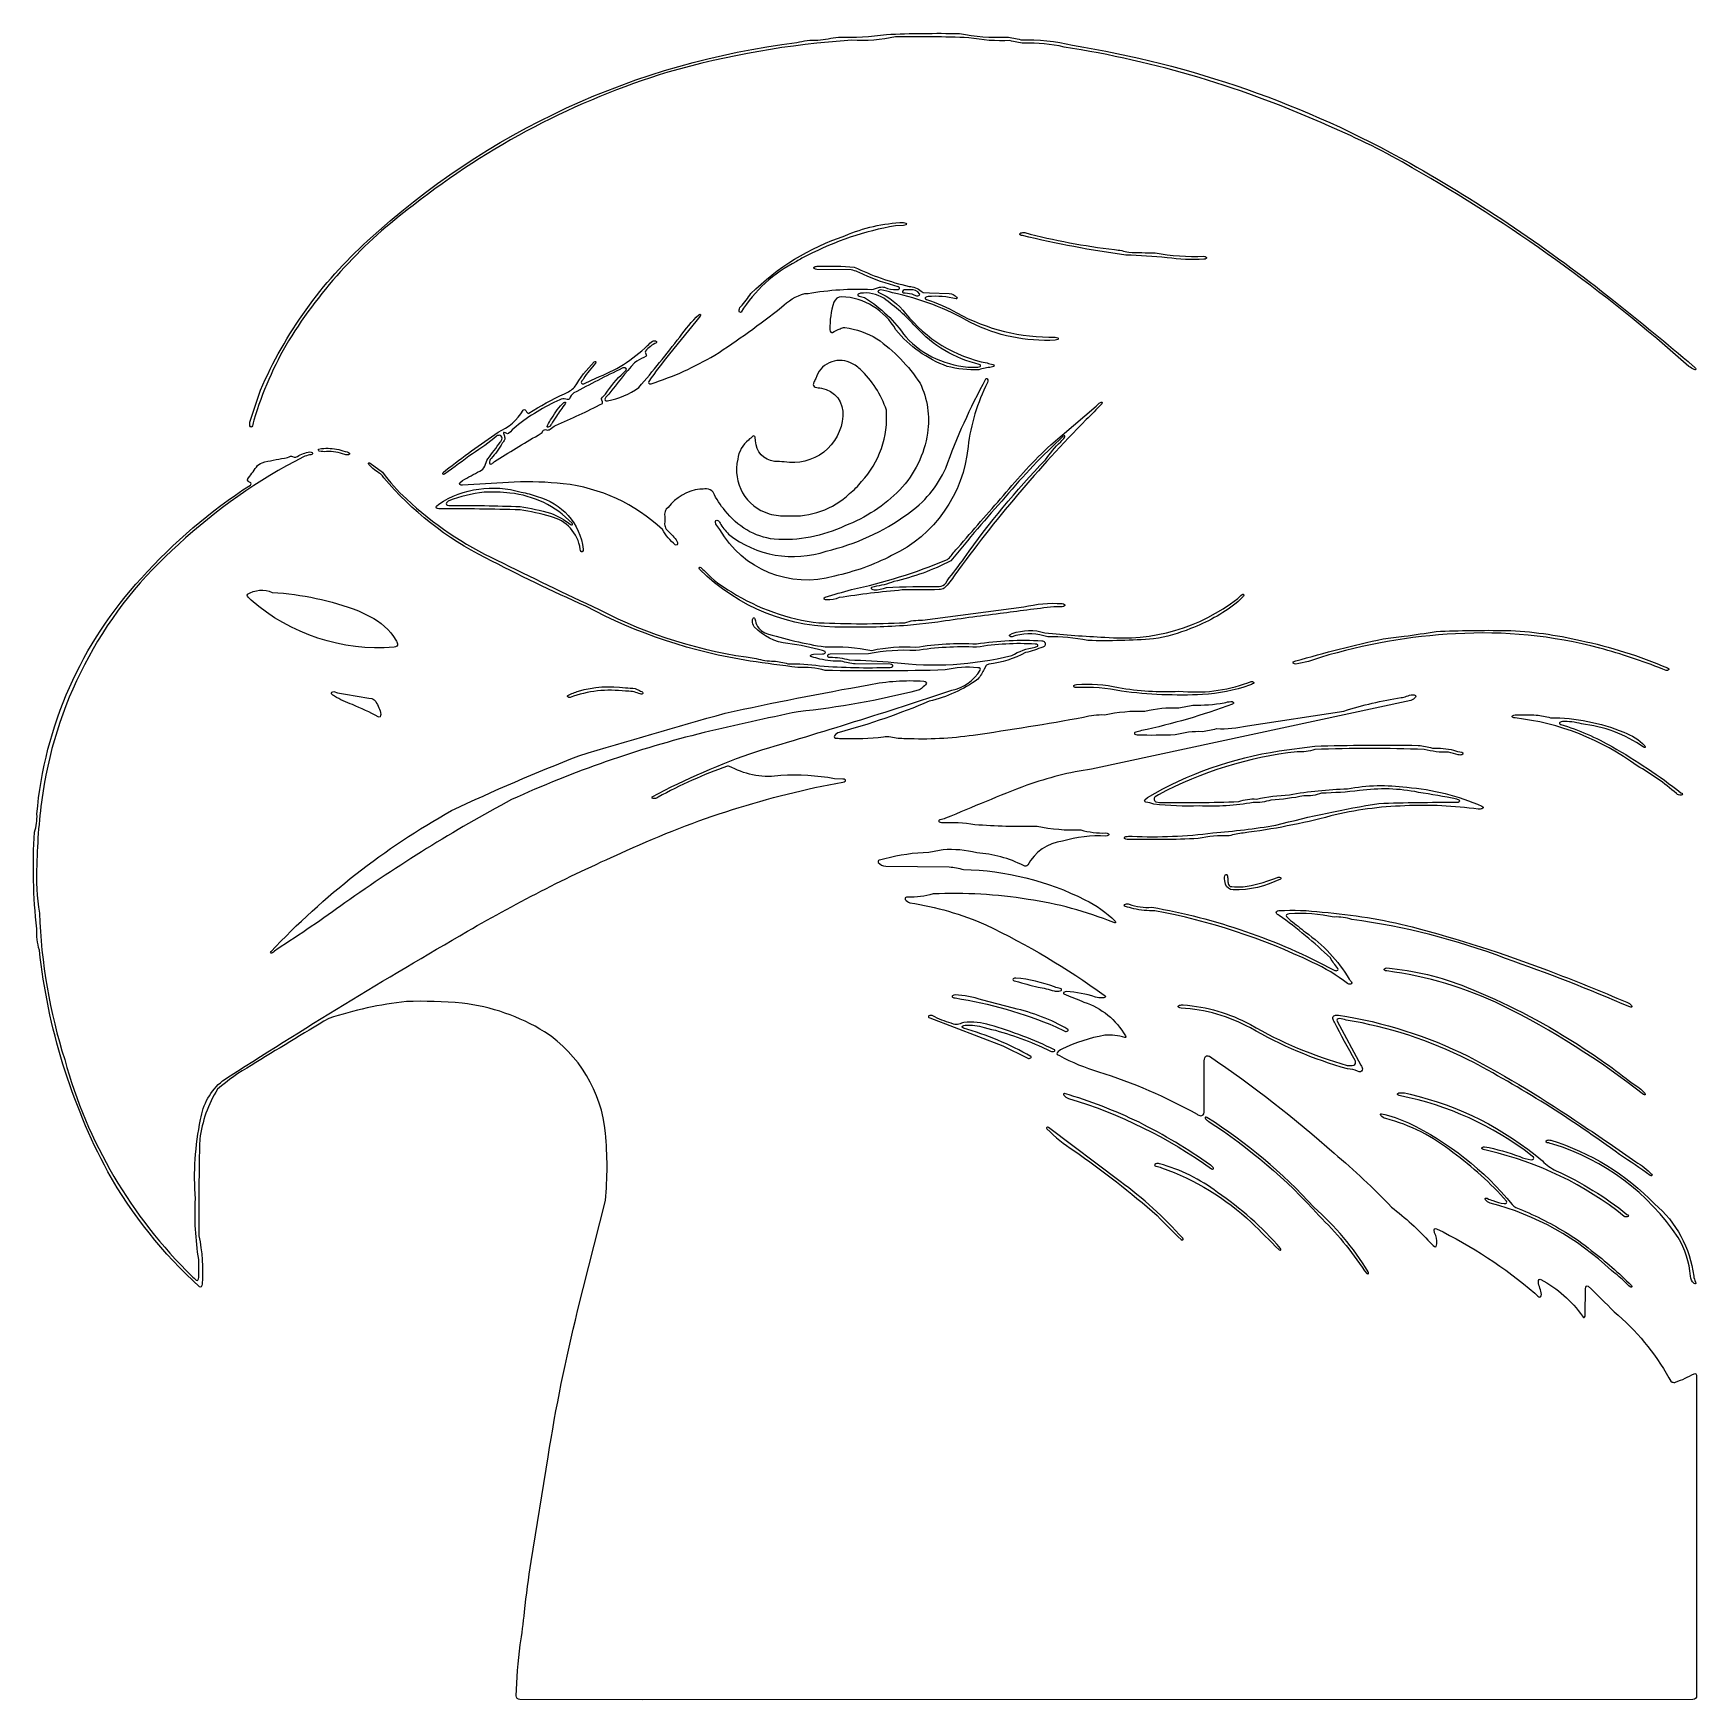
# Model space of a CAD drawing. Header units: metres. Extents: x 0 to 24, y 0 to 24.
import ezdxf

# ---------------------------------------------------------------- set-up
doc = ezdxf.new("R2010")
doc.units = ezdxf.units.M

msp = doc.modelspace()

# ---------------------------------------------------------------- linework, layer by layer
at = {"layer": 'Layer 1', "color": 0}
for points in [[(11.01758, 23.86687, -0.0804), (11.32137, 23.90316, 0.0155), (11.61744, 23.94718, 0.0527), (12.30756, 23.98575, -0.014), (13.36176, 23.99799, 0.0601), (14.03969, 23.94718, -0.0334), (14.2432, 23.90773, -0.0667), (14.99046, 23.82907, -0.0886), (19.8488, 22.12876, -0.0401), (22.77836, 20.15143, -0.0104), (23.922, 19.21257, -0.1053), (23.95946, 19.17953), (23.96471, 19.16671, -0.4915), (23.95237, 19.15437), (23.93872, 19.15879, -0.0211), (23.86472, 19.20144, 0.0526), (19.88121, 22.06395, 0.0324), (18.68281, 22.66318, 0.0679), (14.86681, 23.80264, 0.0682), (14.2895, 23.85686, -0.0334), (14.08599, 23.89631, -0.0584), (13.49531, 23.93717, 0.014), (12.44111, 23.94941, -0.0686), (11.80832, 23.90199, 0.0527), (9.16142, 23.43963, 0.0929), (5.49224, 21.52172, 0.0937), (3.69977, 19.57335, 0.0602), (3.19902, 18.43004, 0.0216), (3.17842, 18.34774), (3.1706, 18.33394, -0.4814), (3.15054, 18.33394), (3.14296, 18.34774, -0.1399), (3.14291, 18.39846, -0.0075), (3.29493, 18.86073, -0.107), (4.83666, 21.01135, -0.1573), (11.01758, 23.86687)], [(10.35627, 20.25288, -0.1147), (11.71115, 21.08423, -0.093), (12.5546, 21.27632, -0.159), (12.59094, 21.26428, -0.4833), (12.59094, 21.24421, -0.159), (12.5546, 21.23216), (12.43713, 21.22891, 0.0746), (11.16868, 20.80079, 0.0316), (11.01151, 20.71505, 0.1336), (10.21523, 19.98562, -0.4678), (10.19522, 19.98562), (10.18837, 19.99869, -0.2407), (10.21144, 20.06418, 0.0464), (10.35627, 20.25288)], [(15.75695, 20.80614, -0.0249), (14.26837, 21.08627, -0.1559), (14.23217, 21.09846, -0.4824), (14.23217, 21.11853), (14.24607, 21.12625, -0.0998), (14.30058, 21.13004, 0.0364), (15.59468, 20.88679, -0.0318), (15.79786, 20.847, 0.0116), (16.17957, 20.8401, 0.0623), (16.87849, 20.79049, -0.1589), (16.91483, 20.77845, -0.4833), (16.91483, 20.75838, -0.1589), (16.87849, 20.74633, -0.0493), (16.35083, 20.76844, 0.0143), (15.75695, 20.80614)], [(11.84466, 20.63474, 0.0549), (12.63389, 20.35514, -0.1534), (12.81, 20.28829), (12.83901, 20.26871), (12.92855, 20.26113), (13.21276, 20.25399, -0.2116), (13.31978, 20.19977), (13.32503, 20.18695, -0.4915), (13.31269, 20.17461, 0.09), (12.90819, 20.2075, 0.159), (12.87185, 20.19545, 0.4802), (12.8718, 20.17539), (12.8856, 20.16752, -0.0513), (13.32251, 19.97488, 0.1325), (14.74084, 19.6245, -0.159), (14.77718, 19.61245, -0.4833), (14.77718, 19.59239, -0.159), (14.74084, 19.58034, -0.1309), (13.5216, 19.83394, 0.0806), (12.39617, 20.26279, 0.0501), (12.22701, 20.30369, 0.1733), (12.19164, 20.29262, 0.4726), (12.19154, 20.27241, -0.1166), (12.58565, 19.96682, 0.1777), (13.75791, 19.25207, 0.0201), (13.84035, 19.23166), (13.85415, 19.22379, -0.48), (13.8541, 19.20373, -0.1559), (13.81791, 19.19153, 0.0597), (13.64097, 19.15432, -0.0692), (13.18205, 19.2029, -0.1331), (12.44534, 19.72935, 0.2561), (11.6651, 20.20721, 0.316), (11.55156, 20.12641, 0.0855), (11.49472, 19.73066, 0.1629), (11.50696, 19.69427, 0.2933), (11.53212, 19.69325, -0.0402), (11.64071, 19.74499, -0.1413), (11.71115, 19.76398, -0.098), (12.1724, 19.60215, -0.0942), (12.79363, 18.96018, -0.1501), (12.90022, 18.24334, -0.1532), (12.50301, 17.42598, -0.1059), (11.71115, 16.90609, -0.1284), (10.69212, 16.71297, -0.2019), (9.98675, 17.12496, -0.0765), (9.81389, 17.38939, 0.2193), (9.71672, 17.43798, -0.0134), (9.62393, 17.437, 0.1953), (9.16336, 17.17043), (9.13878, 17.14648, 0.1408), (9.11449, 17.0736, -0.0177), (9.11449, 16.93291, 0.1408), (9.13878, 16.86003, -0.0059), (9.23216, 16.76044, -0.0569), (9.29269, 16.68795, -0.1786), (9.29872, 16.64646, -0.3462), (9.28098, 16.62868), (9.26757, 16.63339, -0.082), (9.08223, 16.85202, 0.1623), (7.65438, 17.51328, 0.0334), (6.95002, 17.53767), (6.20374, 17.49127, -0.1626), (6.1674, 17.50347, -0.3455), (6.16735, 17.52766), (6.2048, 17.5607, -0.0136), (6.45326, 17.6943, 0.162), (6.52696, 17.7664, -0.084), (6.56704, 17.87202, 0.0205), (6.74743, 18.11352, 0.0929), (6.77041, 18.15064, 0.4146), (6.74796, 18.20826, 0.2328), (6.69472, 18.19932, -0.0412), (6.34725, 17.94611, -0.0089), (5.94513, 17.65271), (5.93148, 17.64829, -0.4915), (5.91914, 17.66063), (5.92438, 17.67346), (5.96184, 17.70649, -0.0153), (6.71774, 18.25573, 0.1532), (7.07721, 18.57254, -0.3257), (7.09446, 18.58104, -0.2308), (7.11544, 18.56588), (7.12492, 18.5499, 0.1273), (7.1443, 18.52881, 0.2469), (7.15966, 18.5274, -0.0381), (7.6706, 18.80899, 0.0932), (7.81878, 18.90368, -0.0712), (8.10153, 19.2679), (8.11446, 19.273, -0.4971), (8.1267, 19.26081), (8.12155, 19.24784, 0.0561), (7.94869, 19.02533, -0.0054), (7.91619, 18.9853), (7.91153, 18.97189, 0.3462), (7.92926, 18.95411, 0.1625), (7.97167, 18.9593), (8.12417, 19.03563, 0.1045), (8.869, 19.50392, -0.0578), (8.94139, 19.5645, -0.3251), (8.996, 19.56373, -0.4681), (8.996, 19.54366, 0.1132), (8.83922, 19.42245, 0.2399), (8.83995, 19.39636), (8.84957, 19.37207, -0.2793), (8.85029, 19.34943), (8.81512, 19.33198, 0.0434), (8.68045, 19.25658, 0.0173), (8.31166, 18.80364, 0.0186), (8.25627, 18.74233, 0.3452), (8.25642, 18.71809, 0.1771), (8.29178, 18.70687, 0.1062), (8.74497, 18.90062, 0.0139), (9.33146, 19.62586, -0.0449), (9.60761, 19.94807), (9.62053, 19.95317, -0.4971), (9.63277, 19.94097), (9.62762, 19.928), (9.18571, 19.38295, 0.0228), (8.88702, 18.98612, 0.2939), (8.88785, 18.96115, 0.2209), (8.92016, 18.95299, 0.0552), (9.83595, 19.36429, 0.0231), (10.7975, 20.05451, -0.1255), (11.13394, 20.25254), (11.1799, 20.25511, -0.0526), (12.09408, 20.31258, 0.0533), (12.20806, 20.34237, -0.1225), (12.28307, 20.34237, 0.1079), (12.45758, 20.30923, 0.1613), (12.49378, 20.32113, 0.4802), (12.49383, 20.3412), (12.48003, 20.34907, -0.0416), (11.97836, 20.52547, 0.068), (11.80254, 20.59262), (11.30495, 20.60058, -0.159), (11.26861, 20.61263, -0.4824), (11.26861, 20.6327), (11.28251, 20.64042, -0.0687), (11.33614, 20.64645, -0.0271), (11.84466, 20.63474)], [(12.58574, 19.62679, 0.1989), (13.55138, 19.19012, 0.0282), (13.62343, 19.19168, 0.1589), (13.65977, 19.20373, 0.48), (13.65982, 19.22379), (13.64602, 19.23166, -0.1522), (12.7314, 19.77249, 0.0562), (12.26952, 20.18505, 0.1764), (11.93653, 20.25608), (11.90019, 20.24403, 0.48), (11.90014, 20.22397), (11.91394, 20.2161, -0.0317), (11.99376, 20.19467, -0.1043), (12.58574, 19.62679)], [(12.65522, 20.30462, 0.0139), (12.56456, 20.30403, 0.2814), (12.53949, 20.28421, 0.4428), (12.54989, 20.2642), (12.57894, 20.26162, -0.1151), (12.70409, 20.23403), (12.74136, 20.21896, 0.1189), (12.77702, 20.22343, 0.4581), (12.78527, 20.24909, 0.2653), (12.65522, 20.30462)], [(12.30834, 18.5721, 0.1228), (11.9288, 19.16423, 0.1046), (11.78121, 19.2595, 0.4498), (11.29154, 19.03028, -0.0103), (11.26234, 18.97223, 0.1714), (11.25768, 18.92933, 0.248), (11.28197, 18.90504, 0.0417), (11.37214, 18.89129, -0.3926), (11.68157, 18.48504, -0.446), (10.837, 17.82951, -0.0154), (10.69669, 17.83495, -0.3751), (10.42458, 18.13043), (10.41714, 18.18494, 0.4829), (10.38498, 18.19898, 0.0295), (10.32464, 18.14267, 0.2006), (10.16782, 17.86643, 0.3985), (10.62158, 17.07963, 0.0868), (10.88534, 17.05189, 0.2138), (11.77859, 17.37307, 0.0612), (11.94863, 17.54311, 0.2086), (12.30834, 18.5721)], [(7.80639, 18.82084, 0.1331), (7.74586, 18.73747, -0.2393), (7.72958, 18.72611, -0.1173), (7.69106, 18.72956, 0.179), (7.60531, 18.72285, 0.0618), (6.97455, 18.33939, -0.0148), (6.86719, 18.23658, -0.2435), (6.84114, 18.23731, -0.0261), (6.80529, 18.2533, 0.4569), (6.79344, 18.24042), (6.79902, 18.22502, -0.0425), (6.81268, 18.17338, -0.1131), (6.81161, 18.15312, -0.0629), (6.7776, 18.09618, -0.0578), (6.6163, 17.87794, 0.241), (6.59323, 17.81245, 0.3463), (6.61096, 17.79467), (6.62437, 17.79939, -0.0055), (6.6644, 17.83184, -0.0156), (7.29408, 18.21244), (7.35161, 18.25092), (7.36302, 18.27346, -0.3919), (7.41185, 18.29041, 0.2886), (7.46816, 18.29989, -0.0464), (7.54463, 18.35333, 0.022), (8.21872, 18.66926, 0.2793), (8.21799, 18.6919), (8.20837, 18.7162, -0.2399), (8.20764, 18.74228, -0.0185), (8.26307, 18.80364, -0.058), (8.52425, 19.11273), (8.55875, 19.15077), (8.56341, 19.16413, 0.3463), (8.54568, 19.18191, 0.1626), (8.50327, 19.17671, 0.0082), (7.80639, 18.82084)], [(10.03625, 16.78585, 0.2539), (11.44307, 16.54259, 0.1002), (12.60994, 17.07613, 0.1391), (13.1633, 17.73735, -0.0385), (13.74148, 19.02489, -0.4695), (13.7615, 19.02489), (13.76835, 19.01182, -0.1621), (13.7632, 18.96946, 0.0871), (13.48443, 18.04779, -0.2645), (12.38315, 16.477, -0.0655), (11.56011, 16.18259, -0.3462), (9.90945, 16.85197, -0.0112), (9.85431, 16.92985, -0.1784), (9.84829, 16.97139, -0.3468), (9.86602, 16.98912), (9.87928, 16.98426, -0.1075), (9.91242, 16.9469, 0.0726), (10.03625, 16.78585)], [(7.66429, 18.68491), (7.67721, 18.69001, -0.4971), (7.68945, 18.67781), (7.6843, 18.66484, 0.027), (7.55736, 18.48504, 0.0146), (7.48327, 18.3713, -0.1154), (7.44926, 18.33093), (7.43634, 18.32559, -0.4203), (7.42215, 18.33977), (7.4272, 18.35304, -0.0127), (7.48968, 18.45686, -0.0754), (7.66429, 18.68491)], [(11.62749, 15.87239, -0.1036), (11.45055, 15.8396, -0.1613), (11.41436, 15.8515, -0.4802), (11.41431, 15.87156), (11.42811, 15.87943, -0.007), (11.8038, 15.98748, 0.0445), (13.17326, 16.4156, 0.1094), (13.22801, 16.45801, -0.0385), (13.33897, 16.59001, -0.0054), (13.99455, 17.34334, -0.0333), (14.67472, 18.07208), (15.32772, 18.62943, -0.0176), (15.38898, 18.68491), (15.40191, 18.69001, -0.4971), (15.41415, 18.67781), (15.409, 18.66484, -0.01), (15.18484, 18.43645, 0.0372), (13.29234, 16.1994, -0.0689), (13.14183, 16.00983, -0.167), (13.06706, 15.98739, -0.0075), (12.53716, 15.98292, 0.0153), (11.62749, 15.87239)], [(4.42161, 18.00688, 0.0199), (4.54317, 17.97152, -0.1502), (4.57523, 17.95359, -0.4093), (4.57494, 17.93828), (4.56051, 17.93095, -0.1546), (4.50906, 17.9325, 0.1038), (4.2471, 17.97569, -0.0873), (4.14212, 17.98444, -0.2742), (4.12984, 17.99421, -0.2739), (4.1325, 18.00965), (4.17442, 18.02044, -0.068), (4.42161, 18.00688)], [(13.23574, 16.4017, -0.0626), (12.41648, 16.1036, -0.0521), (12.13072, 16.02951), (12.09452, 16.01731, 0.4833), (12.09452, 15.99725, 0.1613), (12.13072, 15.98535, 0.1036), (12.30766, 16.01814, -0.0146), (13.06895, 16.03412, 0.2194), (13.16612, 16.08271), (13.18191, 16.11545, 0.0084), (13.43361, 16.44674, -0.0393), (14.59931, 17.85594, -0.0549), (14.81818, 18.11872, 0.0188), (14.87459, 18.17901), (14.87974, 18.19198, 0.4971), (14.86749, 18.20418), (14.85457, 18.19908, 0.0303), (14.01885, 17.31905, 0.0136), (13.23574, 16.4017)], [(4.27912, 9.81181, 0.0053), (3.16059, 9.13271, 0.0497), (2.67569, 8.79176, 0.1062), (2.42092, 8.07482, 0.0103), (2.40872, 6.68058, -0.0685), (2.45391, 5.98167, -0.1629), (2.44166, 5.94528, -0.3448), (2.41737, 5.94513, -0.0796), (1.09577, 7.60245, -0.0953), (0.1107, 10.79547, -0.0844), (0.07553, 11.10042, -0.0451), (0.04035, 12.49587, 0.105), (0.07523, 12.75249, -0.1669), (1.5816, 16.15305, -0.0672), (3.15093, 17.49482, 0.3257), (3.15943, 17.51207, 0.2305), (3.14422, 17.533), (3.12829, 17.54248, -0.1289), (3.10686, 17.5623, -0.2832), (3.10662, 17.57639, 0.0081), (3.23624, 17.75343, -0.1542), (3.31927, 17.8162, -0.0265), (3.63972, 17.88241, 0.1109), (3.72819, 17.9086, -0.1991), (3.7551, 17.90705), (3.78051, 17.89704, 0.2044), (3.82638, 17.90622, -0.0889), (4.00502, 17.97166, -0.1733), (4.04038, 17.96063, -0.2836), (4.04429, 17.94611, -0.2834), (4.0331, 17.9361, -0.0292), (4.00293, 17.92755, 0.0575), (3.9131, 17.89869, 0.0698), (2.11601, 16.63888, 0.1769), (0.15928, 13.05715, 0.0328), (0.07553, 12.0235, 0.0572), (0.1107, 11.32988, 0.0676), (0.47624, 9.21773, 0.1333), (2.30845, 6.09861, 0.0294), (2.36879, 6.0423, 0.3447), (2.39308, 6.04245, 0.1629), (2.40532, 6.07883, 0.0121), (2.40629, 6.33812, -0.0537), (2.35893, 7.21378, -0.0722), (2.43292, 8.35432, -0.1862), (2.74856, 8.91322, -0.0119), (6.27802, 11.06797, -0.0279), (8.56613, 12.22925, -0.0624), (11.68011, 13.21597, 0.1588), (11.71645, 13.22802, 0.4833), (11.71645, 13.24808, 0.159), (11.68011, 13.26013), (11.56263, 13.26339, 0.0604), (10.78808, 13.31095, -0.1608), (10.08362, 13.42706, 0.0453), (10.03679, 13.44392, 0.124), (10.01833, 13.44407, 0.042), (9.02029, 12.99822, -0.106), (8.96869, 12.97733, -0.217), (8.93643, 12.9853, -0.4678), (8.93643, 13.00531, -0.0388), (10.4408, 13.65822, 0.0085), (13.25289, 14.53845, 0.1984), (13.66079, 14.82601, 0.292), (13.65982, 14.85113, 0.163), (13.62343, 14.86337, 0.0826), (13.15523, 14.83043, -0.0111), (11.42539, 14.82271, 0.086), (11.03133, 14.8659, -0.0056), (10.34772, 14.95966, -0.085), (7.97838, 15.74816, -0.0137), (6.53736, 16.44479, -0.1018), (5.06893, 17.59986, 0.1008), (5.02526, 17.65339, -0.0784), (4.85541, 17.79035), (4.85026, 17.80332, -0.4969), (4.86251, 17.81552), (4.87548, 17.81041), (5.05183, 17.67997, 0.0519), (5.39536, 17.29475, 0.078), (6.69899, 16.41215, 0.0057), (8.17271, 15.69958, 0.0888), (10.43459, 14.9979, 0.0922), (10.6878, 14.95966, -0.0319), (10.89097, 14.91987, -0.0418), (11.34678, 14.8899, 0.026), (12.36027, 14.86779, 0.1589), (12.39661, 14.87984, 0.4833), (12.39661, 14.8999, 0.159), (12.36027, 14.91195), (11.86035, 14.91764, -0.0334), (11.65684, 14.95704, -0.062), (11.35076, 14.98721, 0.0241), (11.23378, 15.01772), (11.21998, 15.02559, -0.48), (11.22003, 15.04565, -0.1586), (11.25622, 15.0577), (11.38876, 15.06212, 0.1586), (11.42495, 15.07417, 0.4731), (11.4251, 15.09438), (11.38983, 15.11158, 0.0302), (10.89054, 15.21098, -0.1823), (10.40558, 15.45278, -0.1744), (10.37833, 15.54003, -0.1734), (10.3894, 15.57535, -0.2827), (10.4037, 15.57939, -0.2831), (10.41374, 15.56841, -0.0276), (10.42254, 15.53799, 0.2438), (10.55867, 15.36489, 0.0402), (11.42539, 15.16279, -0.0567), (12.09758, 15.11318, -0.0697), (12.73106, 15.15744, -0.0537), (13.60555, 15.20603, -0.0518), (14.54655, 15.25198, -0.5192), (14.59339, 15.18776, -0.1829), (14.56161, 15.15987, -0.0291), (14.3135, 15.08102, -0.0885), (13.78244, 14.9119, 0.1957), (13.74304, 14.89422), (13.71642, 14.84447, -0.0525), (13.62663, 14.69906, -0.0973), (12.92573, 14.37977, -0.034), (11.62662, 13.93092, 0.1526), (11.56011, 13.88389, 0.3477), (11.56011, 13.85974, 0.1626), (11.59645, 13.84755, 0.0234), (11.66893, 13.84556, 0.0395), (12.26641, 13.8662, -0.16), (12.37047, 13.8662, 0.0554), (12.58599, 13.8457, 0.0464), (13.55818, 13.89307, 0.0089), (15.14714, 14.15027, -0.0804), (15.45093, 14.18656, -0.0617), (16.03159, 14.23747, -0.0682), (16.51742, 14.28601, 0.0334), (16.72093, 14.32546, 0.0424), (17.17276, 14.35529, -0.0727), (17.26817, 14.37657, -0.1733), (17.30354, 14.36549, -0.4787), (17.30354, 14.34543), (17.28974, 14.33756, -0.0356), (15.98024, 13.95652, -0.0198), (15.89774, 13.93611), (15.88395, 13.92824, 0.48), (15.884, 13.90818, 0.1589), (15.92034, 13.89613, 0.0142), (16.46655, 13.89963, -0.0776), (16.8575, 13.94593, 0.0333), (17.06102, 13.98538, 0.066), (17.50594, 14.02624), (18.89614, 14.23927, -0.0378), (19.72161, 14.43399, 0.1014), (19.79624, 14.45245, -0.0728), (19.89166, 14.47369, -0.1771), (19.92702, 14.46246, -0.3459), (19.92697, 14.43837, -0.1528), (19.85949, 14.39231), (15.26223, 13.4036, 0.0498), (14.33012, 13.16967, 0.009), (13.16165, 12.69414, -0.0275), (13.07993, 12.67296), (13.06613, 12.66509, 0.48), (13.06618, 12.64502, 0.159), (13.10252, 12.63297, -0.0496), (13.5816, 12.60649, 0.0249), (14.47917, 12.58099, 0.0599), (15.10623, 12.52789, 0.0792), (15.46958, 12.4828, -0.1589), (15.50592, 12.47075, -0.4824), (15.50592, 12.45069, -0.1589), (15.46958, 12.43864, 0.0843), (14.84587, 12.36241, 0.2464), (14.34338, 12.01927, -0.3186), (14.28464, 12.01194, 0.1026), (13.609, 12.1966, 0.0837), (13.12351, 12.23867, 0.0334), (12.92, 12.19922, 0.0641), (12.28793, 12.11037, -0.0197), (12.20544, 12.08996, 0.4832), (12.19169, 12.0578, 0.2127), (12.29862, 12.00353), (13.21378, 11.99576, -0.0334), (13.41729, 11.95631, -0.1124), (15.16774, 11.52057, -0.0807), (15.60333, 11.21207), (15.60848, 11.19909, -0.4897), (15.59609, 11.18675), (15.58229, 11.19103, 0.0619), (14.34804, 11.52679, 0.0511), (12.98004, 11.60481, -0.0792), (12.61669, 11.55973, 0.1626), (12.58035, 11.54753, 0.348), (12.58035, 11.52339, 0.153), (12.64783, 11.47738, -0.0653), (13.73876, 11.16042, -0.0453), (15.44247, 10.14732), (15.45753, 10.13892, -0.4721), (15.45734, 10.11871, -0.1613), (15.42114, 10.1068, -0.0895), (15.31781, 10.119, 0.064), (14.90009, 10.1994, 0.1593), (14.86375, 10.18735, 0.4731), (14.86361, 10.16714), (14.89883, 10.14994, -0.0065), (15.15219, 10.04748, -0.1854), (15.74995, 9.56112), (15.75438, 9.54742, -0.4857), (15.74184, 9.53493, 0.1054), (15.45316, 9.56875, 0.0736), (14.83237, 9.36683, 0.1364), (14.76654, 9.31713, 0.3449), (14.76644, 9.29279), (14.80152, 9.2753, 0.0487), (15.36236, 9.04313, -0.0512), (16.78273, 8.43161, 0.1112), (16.83423, 8.41058, 0.2318), (16.86868, 8.42092, 0.1725), (16.88296, 8.4593), (16.88548, 9.15074, -0.0891), (16.89229, 9.24615, -0.2493), (16.91663, 9.27045, -0.1716), (16.95953, 9.26578, -0.0337), (18.75569, 7.8696, -0.0294), (19.5816, 7.09232, -0.044), (20.13841, 6.58444, 0.0293), (20.19875, 6.52813, 0.3447), (20.22304, 6.52828, 0.1651), (20.23514, 6.56452, 0.1151), (20.20327, 6.72509, -0.1249), (20.19646, 6.76891, -0.3432), (20.21434, 6.78683), (20.22848, 6.78285, -0.0632), (21.64448, 5.85569, 0.0293), (21.70482, 5.79939, 0.3447), (21.72911, 5.79953, 0.1769), (21.74034, 5.8349, 0.0518), (21.71925, 5.92633, -0.0791), (21.69817, 6.01772, -0.1769), (21.70939, 6.05309, -0.3406), (21.73368, 6.05323, -0.1126), (22.33227, 5.52295), (22.34068, 5.50789, 0.4706), (22.36084, 5.50803, 0.1592), (22.37293, 5.54442), (22.37731, 5.91958, -0.1627), (22.38955, 5.95592, -0.3448), (22.41384, 5.95607, -0.0062), (22.78808, 5.58625, -0.0914), (23.57692, 4.63383), (23.60534, 4.58593), (23.62176, 4.57407, 0.1629), (23.67306, 4.57281, 0.042), (23.93876, 4.69378, -0.2934), (23.96393, 4.69276, -0.1627), (23.97617, 4.65642), (23.97608, 0.05445, -0.1738), (23.96165, 0.01587, -0.1735), (23.92312, 0.00149), (8.79617, -0.00079), (7.02955, 0.00149, -0.1735), (6.99102, 0.01587, -0.1738), (6.97659, 0.05445, -0.0247), (7.0363, 0.78737, 0.0128), (7.09577, 1.26237, -0.0088), (7.19293, 1.99111), (7.4359, 3.49709, -0.0206), (7.86183, 5.59752), (8.26166, 7.18954, 0.0503), (8.26166, 8.16105, 0.2284), (7.38722, 9.61854, 0.1085), (6.19689, 10.0315, 0.0299), (5.3957, 10.0555, 0.0522), (4.27912, 9.81181)], [(7.03378, 17.13555, 0.0089), (5.86366, 17.15119, -0.1626), (5.82731, 17.16339, -0.3455), (5.82727, 17.18758), (5.86468, 17.22066, -0.2213), (7.04719, 17.39187, -0.0549), (7.27713, 17.33037, -0.3052), (7.94364, 16.57262, -0.1616), (7.93169, 16.53637, -0.4803), (7.91167, 16.53637, -0.1562), (7.89943, 16.57262, 0.3114), (7.47146, 17.03887, 0.035), (7.03378, 17.13555)], [(7.03378, 17.18413, -0.035), (7.47146, 17.08745, -0.0849), (7.7614, 16.92479), (7.77438, 16.91969, 0.4969), (7.78662, 16.93189), (7.78147, 16.94486, 0.1777), (6.88803, 17.37846, 0.0383), (6.51399, 17.39071, 0.065), (6.00926, 17.26837, 0.0998), (5.97306, 17.23611, 0.348), (5.97306, 17.21197, 0.1626), (6.0094, 17.19977, -0.0107), (7.03378, 17.18413)], [(12.57224, 15.51059, -0.104), (12.82856, 15.54577), (14.28829, 15.73786, -0.078), (14.838, 15.78645, -0.159), (14.87434, 15.7744, -0.4824), (14.87434, 15.75433, -0.1589), (14.838, 15.74228, -0.0125), (14.71936, 15.7402, 0.0069), (13.94685, 15.64206, 0.005), (13.04719, 15.52147), (12.60994, 15.47289, -0.0263), (11.71115, 15.4486, -0.2081), (9.61655, 16.28428), (9.6114, 16.29725, -0.4969), (9.62364, 16.30944), (9.63656, 16.30434, -0.0187), (9.69685, 16.24794, 0.0722), (10.0791, 15.9542, 0.1127), (11.3359, 15.51059, 0.0217), (12.57224, 15.51059)], [(3.46545, 15.94784, -0.0735), (4.70675, 15.68306), (4.86902, 15.60241, -0.1489), (5.24636, 15.25961, -0.1114), (5.26735, 15.20807, -0.2317), (5.25705, 15.17362, -0.1725), (5.21867, 15.15939, -0.2037), (3.16283, 15.83537, -0.0295), (3.10647, 15.89571, -0.3464), (3.10652, 15.92015, -0.2497), (3.46545, 15.94784)], [(15.21034, 15.25548, 0.0575), (14.63187, 15.30854, 0.1359), (14.17096, 15.32734, -0.0199), (14.11854, 15.30926, -0.2168), (14.08623, 15.31728, -0.4678), (14.08623, 15.3373), (14.12155, 15.35449, -0.1701), (14.59096, 15.36484, 0.0126), (15.45204, 15.30285, 0.1903), (17.36821, 15.8602, -0.0176), (17.42947, 15.91568), (17.44239, 15.92078, -0.4971), (17.45463, 15.90858), (17.44948, 15.89561, -0.0364), (17.34406, 15.79101, -0.0744), (16.68863, 15.42659, -0.0576), (16.1564, 15.27861, -0.0276), (15.21034, 15.25548)], [(20.22659, 15.38656, -0.0129), (21.23342, 15.40002, -0.0506), (22.30225, 15.25427, -0.0514), (23.55574, 14.85977), (23.57085, 14.85147, -0.4695), (23.57085, 14.83145, -0.2166), (23.53859, 14.82343), (23.4866, 14.84194, 0.0321), (22.58068, 15.14403, 0.0812), (20.50468, 15.35139, 0.0611), (18.5614, 15.01126, -0.0624), (18.20359, 14.91652, -0.1613), (18.1674, 14.92842, -0.4833), (18.1674, 14.94849), (18.20359, 14.96068, -0.017), (19.46048, 15.27822, -0.0215), (19.76252, 15.31626, 0.0114), (20.22659, 15.38656)], [(14.11285, 15.0388, -0.0883), (14.44948, 15.15914), (14.48568, 15.17134, 0.4824), (14.48568, 15.1914, 0.159), (14.44934, 15.20345, 0.0568), (13.60555, 15.15744, 0.0537), (12.73106, 15.10886, 0.0648), (12.05002, 15.06115), (11.49928, 15.0577, 0.159), (11.46294, 15.04565, 0.4833), (11.46294, 15.02559, 0.1589), (11.49928, 15.01354, -0.0757), (11.77314, 14.97618, -0.0178), (12.41561, 14.93848, 0.0907), (14.11285, 15.0388)], [(3.44651, 10.77482, -0.0762), (6.04672, 12.8053, -0.018), (7.88063, 13.59487, -0.0058), (9.98733, 14.20886, -0.0102), (12.05687, 14.617, -0.0699), (12.8461, 14.66904, -0.1626), (12.88244, 14.65684, -0.3482), (12.88259, 14.63255, -0.0521), (12.82414, 14.57547, -0.138), (12.76701, 14.53845, -0.0369), (11.03668, 14.22829, 0.0083), (9.68369, 13.92951, 0.0463), (6.90955, 12.96275, 0.0323), (4.51135, 11.47427, -0.012), (3.53128, 10.80557, 0.0168), (3.46657, 10.75475), (3.4536, 10.74965, -0.4971), (3.44136, 10.76185), (3.44651, 10.77482)], [(16.52087, 14.52552, 0.1138), (17.51089, 14.6463, -0.0259), (17.56288, 14.66481, -0.2164), (17.59514, 14.65684, -0.4707), (17.59514, 14.63678, -0.0299), (17.53829, 14.61011, -0.0701), (16.86085, 14.47699, -0.0454), (15.69496, 14.52552, 0.0635), (15.04584, 14.57629, -0.1589), (15.0095, 14.58834, -0.4833), (15.0095, 14.60841, -0.159), (15.04584, 14.62045, -0.076), (15.64948, 14.57717, 0.0585), (16.52087, 14.52552)], [(4.40578, 14.50099, -0.0139), (4.85517, 14.42258), (4.89909, 14.41791, -0.1857), (4.9537, 14.37535, -0.1094), (5.02778, 14.19118, -0.1771), (5.01656, 14.15581, -0.2933), (4.9914, 14.15479, 0.0288), (4.61804, 14.33119, -0.0502), (4.35865, 14.45386, -0.1171), (4.31823, 14.48782, -0.3745), (4.32095, 14.50949, -0.2239), (4.35336, 14.51906), (4.40578, 14.50099)], [(8.55195, 14.52431, 0.1215), (7.75417, 14.43477, -0.2164), (7.72191, 14.44274, -0.4707), (7.72191, 14.4628, -0.0472), (7.87446, 14.52547, -0.107), (8.55195, 14.57289, -0.0248), (8.68856, 14.564), (8.71693, 14.54957, -0.0061), (8.78651, 14.51969, -0.2696), (8.80147, 14.49953, -0.5213), (8.77844, 14.4816, -0.0448), (8.74468, 14.49127, 0.1145), (8.55195, 14.52431)], [(23.12087, 13.44941, 0.1318), (21.36163, 14.13905, -0.1589), (21.32529, 14.15109, -0.4833), (21.32529, 14.17116, -0.159), (21.36163, 14.18321, -0.0181), (21.66722, 14.18199, -0.0334), (21.87073, 14.14254, -0.0979), (22.92547, 13.93412, -0.1138), (23.23086, 13.73838), (23.23601, 13.72541, -0.4969), (23.22377, 13.71322), (23.2108, 13.71832, 0.1313), (22.31561, 14.053, 0.0925), (22.04179, 14.08604, 0.159), (22.00545, 14.07399, 0.4802), (22.0054, 14.05393), (22.0192, 14.04606, -0.0547), (22.76349, 13.72361, -0.0367), (23.75017, 13.0623), (23.76523, 13.0539, -0.4678), (23.76523, 13.03388), (23.75216, 13.02698, -0.2408), (23.68662, 13.05006, 0.0473), (23.12087, 13.44941)], [(19.40068, 12.90883, -0.0098), (20.52221, 12.92447, 0.1589), (20.55855, 12.93652, 0.4833), (20.55855, 12.95658), (20.52236, 12.96878, 0.0131), (19.97026, 13.06803, 0.0847), (19.12006, 13.09232, -0.021), (18.57476, 13.05458, -0.1007), (18.31931, 13.01858, -0.0408), (17.84602, 12.95741, -0.1007), (17.59057, 12.92141, -0.0601), (16.81237, 12.8737, -0.0391), (16.16048, 12.89814, 0.0241), (16.04349, 12.92865, -0.4809), (16.0297, 12.96086), (16.06715, 12.9939, -0.0959), (17.96495, 13.66444), (18.4776, 13.73474, -0.0112), (19.96681, 13.74475, -0.0334), (20.17033, 13.7053, -0.062), (20.4764, 13.67513, 0.0235), (20.59339, 13.64462), (20.60719, 13.63675, -0.4784), (20.60719, 13.61673), (20.59339, 13.6091, -0.1398), (20.54262, 13.6091, 0.0105), (20.40173, 13.6453, -0.0722), (20.05402, 13.68615, 0.017), (18.4776, 13.68615, -0.104), (18.22127, 13.65103, 0.0954), (16.22437, 13.03223), (16.17651, 13.004, 0.51), (16.1889, 12.92933), (16.24297, 12.92277, 0.0133), (17.38195, 12.93569, -0.1007), (17.6374, 12.97174, -0.0408), (18.1107, 13.03286, -0.0384), (18.9488, 13.11783, -0.0832), (19.80022, 13.14091, -0.0843), (20.88372, 12.86787), (20.89878, 12.85956, -0.4735), (20.89863, 12.83935), (20.88474, 12.83163, -0.0688), (20.83115, 12.8256, 0.046), (19.77593, 12.8737, 0.0525), (18.7071, 12.72795, -0.0343), (17.44706, 12.48193, 0.0318), (17.24388, 12.44214, 0.066), (16.79896, 12.40128, -0.0151), (15.77459, 12.39006, -0.159), (15.73825, 12.40211, -0.4833), (15.73825, 12.42217, -0.159), (15.77459, 12.43422, -0.0235), (15.84707, 12.43621, 0.044), (17.00791, 12.48382, 0.0214), (17.91637, 12.59561, -0.0231), (19.40068, 12.90883)], [(17.19, 11.7442, -0.0659), (17.17907, 11.84685, -0.1614), (17.19102, 11.88305, -0.29), (17.207, 11.88632, -0.2903), (17.21677, 11.87323, -0.0472), (17.22231, 11.84573, 0.0177), (17.22678, 11.79166, 0.047), (17.23242, 11.73992), (17.24204, 11.72437, 0.1732), (17.28056, 11.70999, 0.0198), (17.44404, 11.70897, 0.0672), (17.89956, 11.82849, -0.026), (17.95154, 11.847, -0.2164), (17.9838, 11.83903, -0.4707), (17.9838, 11.81896, -0.1192), (17.30072, 11.66165, -0.2909), (17.19, 11.7442)], [(16.12885, 11.41281, -0.0811), (18.75428, 10.50586, 0.1626), (18.79669, 10.50066, 0.3463), (18.81442, 10.51845), (18.80976, 10.53186, -0.0365), (18.70161, 10.68203, 0.0375), (17.96184, 11.29592, -0.1077), (17.92443, 11.32905, -0.3457), (17.92448, 11.3532, -0.1626), (17.96082, 11.36539, -0.0419), (18.58565, 11.34334, -0.0427), (19.87761, 11.12918, -0.027), (21.82842, 10.50509, -0.01), (22.96978, 10.04428, -0.1503), (23.03638, 9.99735), (23.04163, 9.98452, -0.4915), (23.02929, 9.97218), (23.01549, 9.97645, 0.0178), (21.22137, 10.67542, 0.0579), (19.01201, 11.23529, 0.1007), (18.75656, 11.27134, 0.0692), (18.10657, 11.31681, 0.1626), (18.07023, 11.30462, 0.3482), (18.07008, 11.28032, 0.053), (18.12887, 11.22246, -0.0163), (18.34273, 11.05184, -0.1081), (18.97159, 10.37756, 0.0055), (19.00409, 10.33752), (19.00876, 10.32411, -0.3456), (18.99102, 10.30638, -0.1789), (18.94948, 10.31241, 0.0591), (18.44442, 10.61906, 0.0649), (16.17506, 11.3619, -0.062), (15.86898, 11.39207, 0.0241), (15.752, 11.42258), (15.7382, 11.43045, -0.4787), (15.7382, 11.45051), (15.752, 11.45809, -0.1398), (15.80276, 11.45814, 0.1016), (16.12885, 11.41281)], [(14.72267, 10.20756, 0.0391), (14.78957, 10.20397, 0.1613), (14.82576, 10.21587, 0.48), (14.82581, 10.23594), (14.81201, 10.24381, -0.0216), (14.72971, 10.26436, 0.0669), (14.17135, 10.39373, 0.1593), (14.13501, 10.38169, 0.2741), (14.13196, 10.36381, 0.2742), (14.14618, 10.35254), (14.17242, 10.3486, 0.0183), (14.4934, 10.26319, -0.0252), (14.72267, 10.20756)], [(23.06068, 8.87095, -0.0799), (23.23086, 8.73433), (23.23601, 8.72136, -0.4969), (23.22377, 8.70917), (23.2108, 8.71427, 0.0515), (21.17648, 9.9989, 0.0787), (19.51548, 10.49532, -0.1588), (19.47914, 10.50737, -0.4824), (19.47914, 10.52743, -0.1593), (19.51548, 10.53948, -0.0734), (20.66242, 10.26217, -0.0483), (22.23389, 9.45307, -0.0265), (23.06068, 8.87095)], [(13.29685, 10.10666, -0.0622), (14.7473, 9.69156), (14.86764, 9.63137, 0.1623), (14.91005, 9.62617), (14.92307, 9.63307, 0.4695), (14.92307, 9.65309, 0.0776), (14.14025, 9.95862), (13.67876, 10.08018, 0.0622), (13.29685, 10.15082, 0.1593), (13.26051, 10.13877, 0.4824), (13.26051, 10.11871, 0.1588), (13.29685, 10.10666)], [(13.41744, 9.67237), (13.40325, 9.68058, -0.4804), (13.40325, 9.7024, -0.1458), (13.4426, 9.71357, -0.0925), (13.71642, 9.68054, -0.0498), (14.55068, 9.39778, -0.0179), (14.67331, 9.33987, 0.1623), (14.71572, 9.33467), (14.72879, 9.34157, 0.4678), (14.72879, 9.36159, 0.0408), (13.80022, 9.71576, 0.109), (13.42506, 9.75103, 0.0337), (13.3519, 9.72888, -0.1226), (13.27689, 9.72888), (13.24152, 9.74253, -0.0577), (12.97572, 9.84878, 0.1623), (12.93331, 9.85398), (12.92024, 9.84713, 0.4681), (12.92024, 9.82706), (12.93535, 9.81875), (13.9862, 9.4159), (14.33323, 9.24271, 0.1623), (14.37564, 9.23751), (14.38871, 9.24441, 0.4678), (14.38871, 9.26442, 0.0582), (13.41744, 9.67237)], [(18.94968, 9.08423, -0.0612), (17.54918, 9.67529, 0.111), (16.55191, 9.96091, -0.159), (16.51557, 9.97296, -0.4824), (16.51557, 9.99302), (16.52947, 10.00075, -0.0686), (16.58306, 10.00677, -0.1059), (17.54918, 9.72387, 0.0646), (18.94448, 9.13587, 0.1088), (19.03907, 9.13986, 0.2494), (19.06336, 9.16415, 0.1715), (19.05875, 9.20705, -0.0152), (18.7588, 9.75885, -0.1081), (18.73795, 9.81054, -0.3829), (18.76375, 9.85446, -0.1069), (18.81875, 9.85874, -0.0774), (20.68613, 9.26569, -0.03), (22.32202, 8.27809, -0.0137), (23.09935, 7.74368, -0.0748), (23.32803, 7.56834), (23.33318, 7.55537, -0.4969), (23.32093, 7.54318), (23.30796, 7.54828, 0.0121), (22.86634, 7.85075, 0.0379), (20.68613, 9.2171, 0.0748), (18.92966, 9.78839, 0.0734), (18.83429, 9.80972, 0.1771), (18.79893, 9.79849, 0.2919), (18.79795, 9.77338), (19.14124, 9.1383, -0.1081), (19.16208, 9.08661, -0.5426), (19.11763, 9.04215), (19.0929, 9.05003, 0.1093), (18.94968, 9.08423)], [(16.99135, 7.64462), (17.005, 7.6402, 0.4915), (17.01734, 7.65254), (17.01209, 7.66536, 0.1053), (16.97463, 7.6984, 0.0393), (15.94599, 8.31496, 0.0422), (14.87075, 8.73064, 0.4915), (14.85841, 8.7183), (14.86366, 8.70547, 0.1502), (14.93026, 8.65854, -0.0835), (16.99135, 7.64462)], [(21.75476, 7.75942, 0.1), (21.95415, 7.61872, -0.0605), (22.97284, 6.98943), (22.9879, 6.98102, -0.4678), (22.9879, 6.961), (22.97483, 6.95411, -0.1785), (22.93329, 6.96018, 0.1116), (20.98424, 7.9042, 0.0201), (20.90179, 7.9246), (20.888, 7.93247, -0.4787), (20.888, 7.95254, -0.1733), (20.92336, 7.96356, -0.0432), (21.42746, 7.82112, 0.0749), (21.59206, 7.77569, 0.1771), (21.62743, 7.78692, 0.3442), (21.62743, 7.81106), (21.59002, 7.84415, 0.1137), (19.70966, 8.6976, -0.1559), (19.67347, 8.7098, -0.4824), (19.67347, 8.72986), (19.68736, 8.73759, -0.1296), (19.84978, 8.71947, -0.1198), (21.75476, 7.75942)], [(22.74921, 6.17896, 0.1275), (21.00314, 7.15247, -0.1502), (20.93653, 7.1994), (20.93128, 7.21223, -0.4915), (20.94362, 7.22457), (20.95742, 7.22034, 0.0696), (21.04195, 7.18852, 0.0749), (21.2034, 7.14411, 0.1771), (21.23876, 7.15534, 0.3459), (21.23886, 7.17963, 0.0565), (20.46552, 7.87908, 0.1109), (19.49789, 8.36792, -0.1594), (19.43046, 8.41398), (19.42521, 8.4268, -0.4915), (19.43755, 8.43914, -0.0593), (19.82451, 8.3069, -0.1099), (21.3198, 7.13007, 0.1232), (21.37436, 7.08747, -0.0414), (22.08814, 6.73242, -0.0331), (22.45771, 6.47041, -0.0347), (23.03653, 5.9651), (23.04168, 5.95213, -0.4969), (23.02944, 5.93994), (23.01651, 5.94509, -0.0188), (22.95622, 6.00144, 0.0438), (22.74921, 6.17896)], [(16.57499, 6.64526, 0.0518), (15.67606, 7.46204), (14.64061, 8.23956), (14.62769, 8.24466, 0.4969), (14.61544, 8.23247), (14.62059, 8.2195, 0.0504), (15.00537, 7.90876, -0.0311), (16.20508, 6.97087, 0.006), (16.55497, 6.62525), (16.5679, 6.6201, 0.4969), (16.58014, 6.63229), (16.57499, 6.64526)], [(18.46419, 7.09232, 0.0651), (16.92489, 8.38619), (16.91123, 8.39056, 0.4915), (16.89889, 8.37822), (16.90414, 8.36539, 0.1053), (16.9416, 8.33236, -0.067), (18.53706, 6.97087, -0.0526), (19.1941, 6.17697), (19.22714, 6.13952), (19.24001, 6.13427, 0.4884), (19.25235, 6.14661), (19.24793, 6.16031, 0.0748), (18.46419, 7.09232)], [(23.93974, 5.99381, -0.2115), (23.88552, 6.10084, 0.1197), (23.71086, 6.65479, 0.1725), (21.90717, 8.00122, 0.0216), (21.82487, 8.02177), (21.81107, 8.02964, -0.4787), (21.81107, 8.0497), (21.82487, 8.05728, -0.1398), (21.87559, 8.05728, -0.1258), (23.37107, 7.14091, -0.1871), (23.93361, 6.10123, 0.1033), (23.96063, 6.01471), (23.9649, 6.00091, -0.4898), (23.95256, 5.98852), (23.93974, 5.99381)], [(17.9839, 6.49952, 0.0629), (17.07506, 7.30643, 0.0973), (16.23996, 7.7172, 0.1398), (16.18924, 7.7172), (16.17544, 7.70962, 0.4787), (16.17544, 7.68956), (16.18924, 7.68169, -0.0216), (16.27154, 7.66113, -0.1037), (17.56536, 6.8736, 0.0051), (17.96388, 6.4795), (17.9768, 6.47435, 0.4969), (17.98905, 6.48654), (17.9839, 6.49952)]]:
    msp.add_lwpolyline(points, format="xyb", close=True, dxfattribs=at)

doc.saveas('drawing.dxf')
